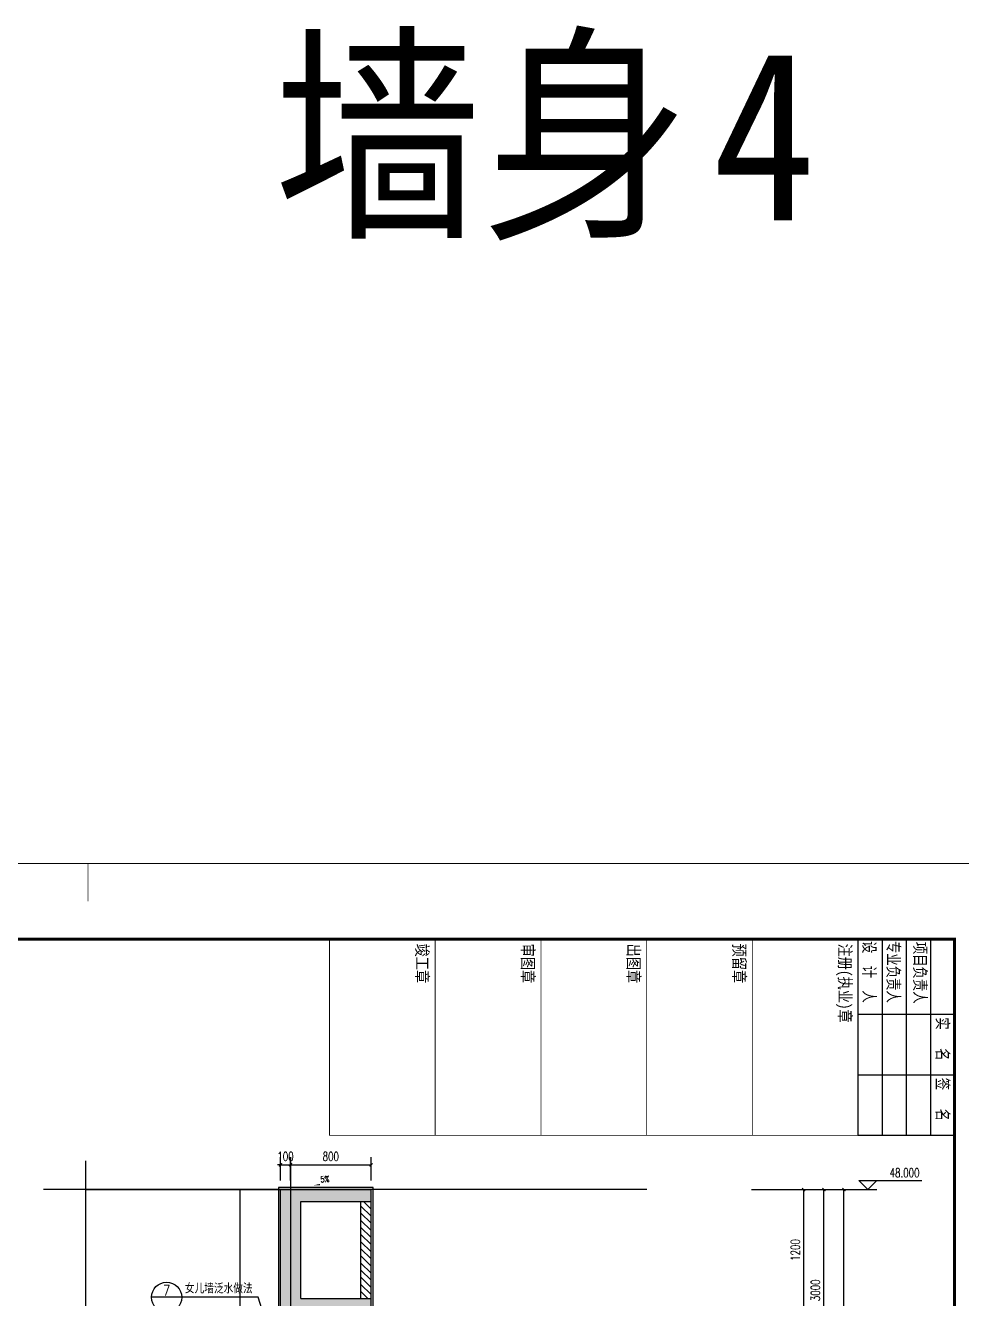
# Model space of a CAD drawing. Extents: x 1738711 to 2346805, y 1189731 to 2516152.
# Drawn here: x 1923943 to 1933242, y 1239312 to 1251951 of the extents above; entities that cross this region are included whole.
import ezdxf
from ezdxf.enums import TextEntityAlignment as Align

# ---------------------------------------------------------------- set-up
doc = ezdxf.new("R2010")
doc.units = 0
doc.header["$LTSCALE"] = 1000
doc.header["$MEASUREMENT"] = 0
for name, color, linetype in [('DIM_ELEV', 3, 'Continuous'), ('DIM_IDEN', 3, 'Continuous'), ('DIM_SYMB', 3, 'Continuous'), ('DOTE', 1, 'Continuous'), ('HZ', 7, 'Continuous'), ('PUB_DIM', 3, 'Continuous'), ('PUB_HATCH', 8, 'Continuous'), ('PUB_TEXT', 7, 'Continuous'), ('TK', 4, 'Continuous'), ('WALL', 40, 'Continuous'), ('切线', 35, 'Continuous'), ('看线', 8, 'Continuous')]:
    doc.layers.add(name, color=color, linetype=linetype)
doc.styles.add('_TCH_DIM', font='SIMPLEX', dxfattribs={"bigfont": 'GBCBIG'})
doc.styles.add('_TCH_DIM_T3', font='SIMPLEX', dxfattribs={"width": 0.705882, "bigfont": 'GBCBIG'})
doc.styles.add('_TCH_LABEL', font='COMPLEX', dxfattribs={"bigfont": 'GBCBIG'})
doc.styles.add('宋体', font='SIMSUN.TTF', dxfattribs={"width": 0.75})
doc.styles.add('黑体', font='simhei_0.ttf', dxfattribs={"width": 0.9})
doc.dimstyles.new('_TCH_ARCH&&30', dxfattribs={"dimtxt": 89.25, "dimasz": 30, "dimexe": 75, "dimexo": 90, "dimgap": 37.875, "dimtad": 1, "dimdec": 0, "dimzin": 0, "dimdsep": 46, "dimtxsty": '_TCH_DIM_T3', "dimblk": 'ARCHTICK', "dimcen": 0.09, "dimclrt": 7, "dimazin": 2, "dimtfac": 1, "dimtdec": 0, "dimtix": 1, "dimtmove": 2, "dimatfit": 3, "dimfxl": 20, "dimtolj": 1, "dimtzin": 0, "dimarcsym": 0})

# ---------------------------------------------------------------- blocks, each defined once
blk = doc.blocks.new('章')
at = {"layer": 'TK', "color": 7, "const_width": 0.25}
for points in [[(0, 0), (65, 0), (65, -35), (0, -35)], [(0, -35), (65, -35), (65, -70), (0, -70)], [(0, -70), (65, -70), (65, -105), (0, -105)], [(0, -105), (65, -105), (65, -140), (0, -140)], [(0, -140), (65, -140), (65, -175), (0, -175)]]:
    blk.add_lwpolyline(points, close=True, dxfattribs=at)
at = {"layer": 'TK', "color": 7, "style": '宋体', "width": 0.8}
for s, p in [('注册(执业)章', (1.51, -6.28)), ('预留章', (1.51, -41.28)), ('出图章', (1.51, -76.28)), ('审图章', (1.51, -111.28)), ('竣工章', (1.51, -146.28))]:
    blk.add_text(s, height=4, dxfattribs=at).set_placement(p)
blk = doc.blocks.new('hjashrtahreahe')
for points in [[(2500, 58400), (9000, 58400)], [(2500, 58400), (2500, 55200)], [(5000, 58400), (5000, 55200)], [(7000, 58400), (7000, 55200)], [(9000, 58400), (9000, 55200)], [(2500, 57600), (9000, 57600)], [(2500, 56800), (9000, 56800)], [(2500, 56000), (9000, 56000)], [(2500, 55200), (9000, 55200)]]:
    blk.add_lwpolyline(points)
at = {"const_width": 25}
for points in [[(500, 29700), (0, 29700)], [(1250, 29700), (0, 29700)]]:
    blk.add_lwpolyline(points, dxfattribs=at)
at = {"layer": 'TK', "color": 7, "const_width": 25}
for points in [[(0, 59400), (84100, 59400), (84100, 0), (0, 0)], [(9000, 55200), (2500, 55200), (2500, 58400), (9000, 58400)]]:
    blk.add_lwpolyline(points, close=True, dxfattribs=at)
at = {"layer": 'TK', "color": 3, "const_width": 100}
blk.add_lwpolyline([(2500, 1000), (2500, 58400), (83100, 58400), (83100, 1000)], close=True, dxfattribs=at)
at = {"xscale": 100, "yscale": 100, "zscale": 100}
blk.add_blockref('章', (2500, 55200), dxfattribs=at)
at = {"style": '宋体', "width": 0.75}
for s, p in [('实   名', (5092, 57806)), ('签   名', (7092, 57806)), ('项目负责人', (2592, 57061)), ('专业负责人', (2565, 56178)), ('设  计  人', (2565, 55378))]:
    blk.add_text(s, height=400, dxfattribs=at).set_placement(p)
at = {"layer": 'TK', "style": '宋体', "width": 0.75}
for tag, height, p in [('项目负责人', 350, (6003, 57089)), ('专业负责人', 350, (6003, 56224)), ('设计人', 350, (6003, 55419)), ('版号1', 250, (77304, 22193)), ('时间1', 250, (82405, 22193)), ('版号2', 250, (77304, 21593)), ('时间2', 250, (82405, 21593)), ('版号3', 250, (77304, 20993)), ('时间3', 250, (82405, 20993)), ('建筑会签', 0.0001, (78978, 2403)), ('电气会签', 0.0001, (82128, 2403)), ('结构会签', 0.0001, (78978, 1803)), ('暖通会签', 0.0001, (82128, 1803)), ('给排水会签', 0.0001, (78978, 1250)), ('智能化会签', 0.0001, (82128, 1250))]:
    blk.add_attdef(tag, text='', height=height, dxfattribs=at).set_placement(p, align=Align.CENTER)
for tag, p in [('合作设计单位', (80816, 48986)), ('版号说明1', (79854, 22318)), ('版号说明2', (79854, 21718)), ('版号说明3', (79854, 21118)), ('浙江绿储科技有限公司', (80545, 16036)), ('百兆瓦级集中式熔盐储能关键', (80545, 14953)), ('设备研发及制造基地项目', (80545, 14603)), ('1#研发楼', (80545, 13636)), ('图名', (80545, 12436)), ('工程编号', (78978, 11461)), ('子项编号', (82128, 11461)), ('建筑', (78978, 10711)), ('图号', (82128, 10711)), ('施工图', (78978, 9961)), ('2023.03', (82128, 9961)), ('审定', (79353, 8461)), ('审核', (79353, 7711)), ('工程负责', (79353, 6961)), ('专业负责', (79353, 6211)), ('设计', (79353, 5461)), ('制图', (79353, 4711)), ('校对', (79353, 3961))]:
    blk.add_attdef(tag, text='', height=250, dxfattribs=at).set_placement(p, align=Align.MIDDLE_CENTER)
blk = doc.blocks.new('_ArchTick')
at = {"color": 0, "linetype": 'ByBlock', "const_width": 0.4}
blk.add_lwpolyline([(-0.5, -0.5), (0.5, 0.5)], dxfattribs=at)
blk = doc.blocks.new('*D438')
at = {"layer": 'Defpoints', "color": 0, "transparency": 16777216}
for p in [(1927376, 1240640), (1926576, 1240394), (1927376, 1240394)]:
    blk.add_point(p, dxfattribs=at)
at = {"layer": 'PUB_DIM', "color": 0, "lineweight": -2, "transparency": 16777216}
for p, q in [((1926576, 1240484), (1926576, 1240715)), ((1926576, 1240640), (1927376, 1240640)), ((1927376, 1240484), (1927376, 1240715))]:
    blk.add_line(p, q, dxfattribs=at)
at = {"layer": 'PUB_DIM', "color": 0, "lineweight": -2, "transparency": 16777216, "xscale": 30, "yscale": 30, "zscale": 30, "rotation": 180}
blk.add_blockref('_ArchTick', (1926576, 1240640), dxfattribs=at)
at = {"layer": 'PUB_DIM', "color": 0, "lineweight": -2, "transparency": 16777216, "xscale": 30, "yscale": 30, "zscale": 30}
blk.add_blockref('_ArchTick', (1927376, 1240640), dxfattribs=at)
at = {"layer": 'PUB_DIM', "color": 7, "transparency": 16777216, "insert": (1926976, 1240723), "char_height": 89.2, "attachment_point": 5, "style": '_TCH_DIM_T3'}
blk.add_mtext('\\A1;800', dxfattribs=at)
blk = doc.blocks.new('*D439')
at = {"layer": 'Defpoints', "color": 0, "transparency": 16777216}
for p in [(1926576, 1240640), (1926476, 1240394), (1926576, 1240394)]:
    blk.add_point(p, dxfattribs=at)
at = {"layer": 'PUB_DIM', "color": 0, "lineweight": -2, "transparency": 16777216}
for p, q in [((1926476, 1240640), (1926446, 1240640)), ((1926476, 1240484), (1926476, 1240715)), ((1926476, 1240640), (1926576, 1240640)), ((1926576, 1240484), (1926576, 1240715)), ((1926576, 1240640), (1926606, 1240640))]:
    blk.add_line(p, q, dxfattribs=at)
at = {"layer": 'PUB_DIM', "color": 0, "lineweight": -2, "transparency": 16777216, "xscale": 30, "yscale": 30, "zscale": 30}
blk.add_blockref('_ArchTick', (1926476, 1240640), dxfattribs=at)
at = {"layer": 'PUB_DIM', "color": 0, "lineweight": -2, "transparency": 16777216, "xscale": 30, "yscale": 30, "zscale": 30, "rotation": 180}
blk.add_blockref('_ArchTick', (1926576, 1240640), dxfattribs=at)
at = {"layer": 'PUB_DIM', "color": 7, "transparency": 16777216, "insert": (1926526, 1240723), "char_height": 89.2, "attachment_point": 5, "style": '_TCH_DIM_T3'}
blk.add_mtext('\\A1;100', dxfattribs=at)
blk = doc.blocks.new('*D1171')
at = {"layer": 'Defpoints', "color": 0, "transparency": 16777216}
for p in [(1931065, 1240394), (1931674, 1240394), (1931065, 1239194)]:
    blk.add_point(p, dxfattribs=at)
at = {"layer": 'PUB_DIM', "color": 0, "lineweight": -2, "transparency": 16777216}
for p, q in [((1931155, 1240394), (1931749, 1240394)), ((1931674, 1239194), (1931674, 1240394)), ((1931155, 1239194), (1931749, 1239194))]:
    blk.add_line(p, q, dxfattribs=at)
at = {"layer": 'PUB_DIM', "color": 0, "lineweight": -2, "transparency": 16777216, "xscale": 30, "yscale": 30, "zscale": 30}
for p, rotation in [((1931674, 1240394), 90), ((1931674, 1239194), 270)]:
    blk.add_blockref('_ArchTick', p, dxfattribs=dict(at, rotation=rotation))
at = {"layer": 'PUB_DIM', "color": 7, "transparency": 16777216, "insert": (1931591, 1239794), "char_height": 89.2, "attachment_point": 5, "rotation": 90, "style": '_TCH_DIM_T3'}
blk.add_mtext('\\A1;1200', dxfattribs=at)
blk = doc.blocks.new('*D1178')
at = {"layer": 'Defpoints', "color": 0, "transparency": 16777216}
for p in [(1931065, 1240394), (1931874, 1240394), (1931065, 1238394)]:
    blk.add_point(p, dxfattribs=at)
at = {"layer": 'PUB_DIM', "color": 0, "lineweight": -2, "transparency": 16777216}
for p, q in [((1931155, 1240394), (1931949, 1240394)), ((1931874, 1238394), (1931874, 1240394)), ((1931155, 1238394), (1931949, 1238394))]:
    blk.add_line(p, q, dxfattribs=at)
at = {"layer": 'PUB_DIM', "color": 0, "lineweight": -2, "transparency": 16777216, "xscale": 30, "yscale": 30, "zscale": 30}
for p, rotation in [((1931874, 1240394), 90), ((1931874, 1238394), 270)]:
    blk.add_blockref('_ArchTick', p, dxfattribs=dict(at, rotation=rotation))
at = {"layer": 'PUB_DIM', "color": 7, "transparency": 16777216, "insert": (1931791, 1239394), "char_height": 89.2, "attachment_point": 5, "rotation": 90, "style": '_TCH_DIM_T3'}
blk.add_mtext('\\A1;3000', dxfattribs=at)
blk = doc.blocks.new('*D1179')
at = {"layer": 'Defpoints', "color": 0, "transparency": 16777216}
for p in [(1931065, 1240394), (1932074, 1240394), (1931065, 1221594)]:
    blk.add_point(p, dxfattribs=at)
at = {"layer": 'PUB_DIM', "color": 0, "lineweight": -2, "transparency": 16777216}
for p, q in [((1931155, 1240394), (1932149, 1240394)), ((1932074, 1221594), (1932074, 1240394)), ((1931155, 1221594), (1932149, 1221594))]:
    blk.add_line(p, q, dxfattribs=at)
at = {"layer": 'PUB_DIM', "color": 0, "lineweight": -2, "transparency": 16777216, "xscale": 30, "yscale": 30, "zscale": 30}
for p, rotation in [((1932074, 1240394), 90), ((1932074, 1221594), 270)]:
    blk.add_blockref('_ArchTick', p, dxfattribs=dict(at, rotation=rotation))
at = {"layer": 'PUB_DIM', "color": 7, "transparency": 16777216, "insert": (1931991, 1230994), "char_height": 89.2, "attachment_point": 5, "rotation": 90, "style": '_TCH_DIM_T3'}
blk.add_mtext('\\A1;48300', dxfattribs=at)

msp = doc.modelspace()

# ---------------------------------------------------------------- hatches: boundary and pattern name
at = {"layer": 'PUB_HATCH'}
h = msp.add_hatch(dxfattribs=at)
h.set_pattern_fill('钢筋混凝土', color=256, scale=20, style=0)
h.set_pattern_definition([(45, (0, 0), (-35.3553391, 35.3553391), []), (50, (0, 0), (143.4520365, -12.550427), [15, -165]), (355, (0, 0), (-27.750267, 150.438427), [12, -132]), (100.4514, (11.95, -1.05), (115.701876, 137.887908), [12.748038, -140.228422]), (46.1842, (0, 40), (213.44821, -33.103803), [22.5, -247.5]), (96.6356, (17.79, 37.24), (186.932541, 194.823574), [19.122058, -210.3426]), (351.1842, (0, 40), (186.93239, 194.82372), [18, -198]), (21, (20, 30), (119.3814104, -80.523778), [15, -165]), (326, (20, 30), (48.663066, 145.030009), [12, -132]), (71.4514, (29.95, 23.29), (168.044526, 64.506099), [12.748038, -140.228422]), (37.5, (0, 0), (2.4319711, 66.5787708), [0, -130.4, 0, -134, 0, -132.5]), (7.5, (0, 0), (52.6139075, 78.8823424), [0, -76.4, 0, -127.4, 0, -50.5]), (327.5, (-44.6, 0), (106.7644872, -4.5109743), [0, -50, 0, -156, 0, -207]), (317.5, (-64.6, 0), (116.637234, 20.0209965), [0, -65, 0, -103.6, 0, -147])])
h.paths.add_polyline_path([(1926475.9, 1240394.4), (1927375.9, 1240394.4), (1927375.9, 1240274.4), (1926676.7, 1240274.4), (1926676.7, 1239314.4), (1927375.9, 1239314.4), (1927375.9, 1239194.4), (1926676.7, 1239194.4), (1926676.7, 1238394.4), (1926475.9, 1238394.4), (1926475.9, 1238914.4), (1926395.9, 1238914.4), (1926395.9, 1238994.4), (1926475.9, 1238994.4)])
h.paths.add_polyline_path([(1924541.5, 1238394.4), (1926960.5, 1238394.4), (1926775.9, 1237594.4), (1926375.9, 1237594.4), (1926375.9, 1238274.4), (1924541.5, 1238274.4)])
h = msp.add_hatch(dxfattribs=at)
h.set_pattern_fill('普通砖', color=256, scale=20, style=0)
h.set_pattern_definition([(135, (3837524.773, 35.9), (35.3553532, 35.3553532), [])])
h.paths.add_polyline_path([(1927275.9, 1239314.4), (1927375.9, 1239314.4), (1927375.9, 1240274.4), (1927275.9, 1240274.4)])

# ---------------------------------------------------------------- linework, layer by layer
at = {"layer": 'DIM_ELEV'}
for p, q in [((1932101.9, 1240394.4), (1932401.9, 1240394.4)), ((1932311.9, 1240394.4), (1932221.9, 1240484.4)), ((1932221.9, 1240484.4), (1932848.3, 1240484.4)), ((1932311.9, 1240394.4), (1932401.9, 1240484.4))]:
    msp.add_line(p, q, dxfattribs=at)
at = {"layer": 'DIM_IDEN'}
for p, q in [((1925494.9, 1239324.5), (1925194.9, 1239324.5)), ((1926255.5, 1239324.5), (1925494.9, 1239324.5)), ((1926417.9, 1238801), (1926255.5, 1239324.5))]:
    msp.add_line(p, q, dxfattribs=at)
msp.add_circle((1925344.9, 1239324.5), 150, dxfattribs=at)
at = {"layer": 'DIM_SYMB'}
msp.add_lwpolyline([(1924541.5, 1221004.5), (1924541.5, 1230807.9), (1924478.5, 1230830.8), (1924604.5, 1230853), (1924541.5, 1230875.4), (1924541.5, 1240678.8)], dxfattribs=at)
msp.add_lwpolyline([(1927021.7, 1240455.2, 0, 0, 0), (1926809.5, 1240437.9, 0, 16, 0), (1926869.3, 1240442.8, 0, 0, 0)], format="xyseb", dxfattribs=at)
at = {"layer": 'DOTE'}
for p, q in [((1926575.9, 1240716.7), (1926575.9, 1221032.3)), ((1930115.1, 1240394.4), (1924120.6, 1240394.4))]:
    msp.add_line(p, q, dxfattribs=at)
at = {"layer": 'WALL'}
for p, q in [((1926475.9, 1238994.4), (1926475.9, 1240394.4)), ((1926475.9, 1240394.4), (1927375.9, 1240394.4)), ((1927375.9, 1239194.4), (1927375.9, 1240394.4)), ((1926676.7, 1239314.4), (1926676.7, 1240274.4)), ((1926676.7, 1240274.4), (1927375.9, 1240274.4)), ((1927275.9, 1239314.4), (1927275.9, 1240274.4)), ((1926676.7, 1239314.4), (1927375.9, 1239314.4))]:
    msp.add_line(p, q, dxfattribs=at)
at = {"layer": '切线'}
msp.add_lwpolyline([(1927357.7, 1239026.3), (1927395.9, 1239192.1), (1927395.9, 1240414.4), (1926455.9, 1240414.4), (1926455.9, 1239014.4), (1926375.9, 1239014.4), (1926375.9, 1238894.4), (1926425.9, 1238894.4)], dxfattribs=at)
at = {"layer": '看线'}
for p, q in [((1924541.5, 1240394.4), (1926475.9, 1240394.4)), ((1926075.9, 1238394.4), (1926075.9, 1240394.4))]:
    msp.add_line(p, q, dxfattribs=at)

# ---------------------------------------------------------------- block references
at = {"xscale": 0.3, "yscale": 0.3, "zscale": 0.3, "rotation": 270}
msp.add_blockref('hjashrtahreahe', (1915653.1, 1243631.6), dxfattribs=at)

# ---------------------------------------------------------------- texts
at = {"layer": 'HZ', "color": 40, "style": '黑体', "width": 0.9}
for s, height, p in [('墙身', 1682.36, (1926409.9, 1250016.9)), ('4', 1682.4, (1930765.2, 1250016.9))]:
    msp.add_text(s, height=height, dxfattribs=at).set_placement(p)
at = {"layer": 'PUB_TEXT', "color": 7, "style": '_TCH_DIM', "width": 0.705882}
msp.add_text('5%%%', height=59.5, rotation=4.64796, dxfattribs=at).set_placement((1926876, 1240464.4))
msp.add_text('48.000', height=89.25, dxfattribs=at).set_placement((1932527.3, 1240515.9))
at = {"layer": 'PUB_TEXT', "color": 7, "style": '_TCH_LABEL'}
msp.add_text('7', height=104.4, dxfattribs=at).set_placement((1925310.1, 1239341.1), (1925379.7, 1239341.1), align=Align.FIT)
at = {"layer": 'PUB_TEXT', "color": 7, "style": '_TCH_DIM'}
msp.add_text('女儿墙泛水做法', height=101.28, dxfattribs=at).set_placement((1925526.4, 1239362.7))

# ---------------------------------------------------------------- dimensions: what is measured, and where the dimension line sits
at = {"layer": 'PUB_DIM'}
for p1, p2, distance, picture, middle in [((1926475.9, 1240394.4), (1926575.9, 1240394.4), 245.8, '*D439', (1926525.9, 1240722.7)), ((1926575.9, 1240394.4), (1927375.9, 1240394.4), 245.8, '*D438', (1926975.9, 1240722.7)), ((1931064.9, 1239194.4), (1931064.9, 1240394.4), -609.1, '*D1171', (1931591.5, 1239794.4))]:
    dim = msp.add_aligned_dim(p1=p1, p2=p2, distance=distance, dimstyle='_TCH_ARCH&&30', dxfattribs=at)
    dim.commit()
    dim.dimension.update_dxf_attribs({"geometry": picture, "text_midpoint": middle})
for p1, distance, text, picture, middle in [((1931064.9, 1238394.4), -809.1, '3000', '*D1178', (1931791.5, 1239394.4)), ((1931064.9, 1221594.4), -1009.1, '48300', '*D1179', (1931991.5, 1230994.4))]:
    dim = msp.add_aligned_dim(p1=p1, p2=(1931064.9, 1240394.4), distance=distance, text=text, dimstyle='_TCH_ARCH&&30', dxfattribs=at)
    dim.commit()
    dim.dimension.update_dxf_attribs({"geometry": picture, "text_midpoint": middle})

doc.saveas('drawing.dxf')
